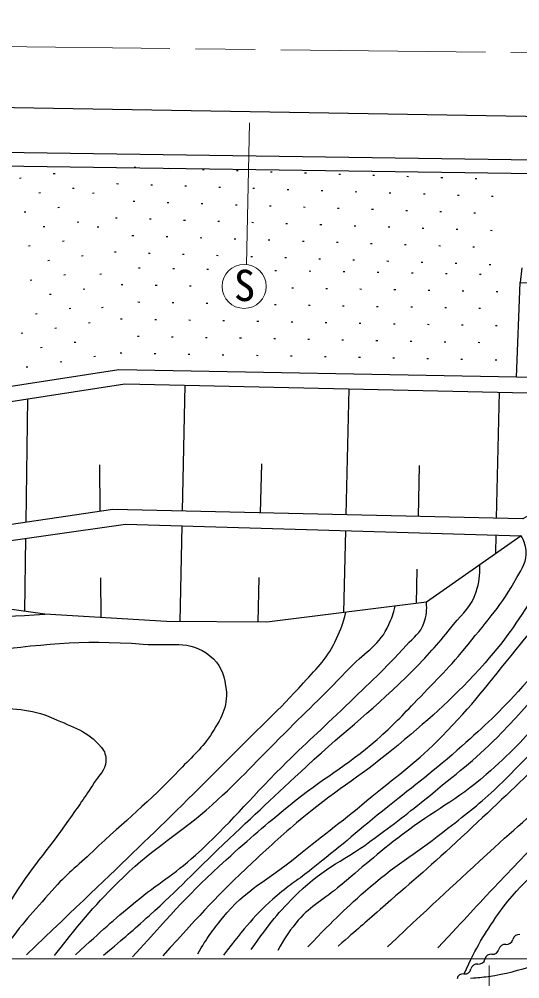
# Model space of a CAD drawing. Units: millimetres, scale not verified. Extents: x 40000 to 680000, y 20000 to 380000.
# Drawn here: x 308814 to 338179, y 232608 to 288856 of the extents above; entities that cross this region are included whole.
import ezdxf
from ezdxf.enums import TextEntityAlignment as Align

# ---------------------------------------------------------------- set-up
doc = ezdxf.new("R2010")
doc.units = ezdxf.units.MM
doc.header["$LTSCALE"] = 1000
doc.linetypes.add('CHAIN', pattern=[18.5, 12, -1.5, 3.5, -1.5])
for name, color, linetype, lineweight in [('M-BGD', 7, 'Continuous', 25), ('M-BGD-HTXT', 7, 'Continuous', 13), ('M-BMK', 2, 'CHAIN', 13)]:
    doc.layers.add(name, color=color, linetype=linetype, lineweight=lineweight)
doc.styles.add('ＭＳ ゴシック', font='')
doc.styles.get('ＭＳ ゴシック').set_extended_font_data('MS Gothic')

msp = doc.modelspace()

# ---------------------------------------------------------------- linework, layer by layer
at = {"layer": 'M-BGD'}
for p, q in [((315564, 280182), (315664, 280179)), ((310817, 279806), (310916, 279819)), ((317563, 280115), (317663, 280112)), ((319562, 280048), (319662, 280045)), ((321560, 279982), (321660, 279978)), ((323559, 279915), (323659, 279911)), ((325558, 279848), (325658, 279845)), ((327557, 279781), (327657, 279778)), ((329556, 279714), (329656, 279711)), ((331555, 279647), (331655, 279644)), ((333554, 279580), (333654, 279577)), ((308834, 279541), (308934, 279554)), ((314531, 279216), (314631, 279213)), ((316530, 279149), (316630, 279146)), ((318529, 279082), (318629, 279079)), ((320528, 279016), (320628, 279012)), ((335553, 279514), (335653, 279510)), ((309958, 278682), (310057, 278696)), ((311941, 278948), (312040, 278961)), ((313121, 278660), (313220, 278673)), ((322526, 278949), (322626, 278945)), ((324525, 278882), (324625, 278878)), ((326524, 278815), (326624, 278812)), ((328523, 278748), (328623, 278745)), ((330522, 278681), (330622, 278678)), ((332521, 278614), (332621, 278611)), ((334520, 278548), (334620, 278544)), ((336519, 278481), (336619, 278477)), ((315497, 278183), (315597, 278180)), ((317496, 278116), (317596, 278113)), ((319495, 278050), (319595, 278046)), ((321494, 277983), (321594, 277979)), ((323492, 277916), (323592, 277912)), ((309100, 277559), (309199, 277572)), ((311082, 277824), (311181, 277837)), ((325491, 277849), (325591, 277846)), ((327490, 277782), (327590, 277779)), ((329489, 277715), (329589, 277712)), ((331488, 277648), (331588, 277645)), ((333487, 277582), (333587, 277578)), ((335486, 277515), (335586, 277511)), ((312206, 276965), (312305, 276979)), ((314464, 277217), (314564, 277214)), ((316463, 277150), (316563, 277147)), ((318462, 277084), (318562, 277080)), ((320461, 277017), (320561, 277013)), ((322460, 276950), (322560, 276946)), ((324459, 276883), (324558, 276880)), ((326457, 276816), (326557, 276813)), ((328456, 276749), (328556, 276746)), ((310224, 276700), (310323, 276713)), ((313387, 276677), (313486, 276691)), ((315430, 276184), (315530, 276181)), ((330455, 276682), (330555, 276679)), ((332454, 276616), (332554, 276612)), ((334453, 276549), (334553, 276545)), ((336452, 276482), (336552, 276478)), ((311347, 275841), (311446, 275855)), ((317429, 276118), (317529, 276114)), ((319428, 276051), (319528, 276047)), ((321427, 275984), (321527, 275980)), ((323426, 275917), (323526, 275914)), ((325425, 275850), (325524, 275847)), ((327423, 275783), (327523, 275780)), ((329422, 275716), (329522, 275713)), ((331421, 275650), (331521, 275646)), ((309365, 275576), (309464, 275589)), ((314397, 275218), (314497, 275215)), ((316396, 275151), (316496, 275148)), ((318395, 275085), (318495, 275081)), ((333420, 275583), (333520, 275579)), ((335419, 275516), (335519, 275512)), ((310489, 274718), (310588, 274731)), ((312471, 274983), (312570, 274996)), ((320394, 275018), (320494, 275014)), ((322393, 274951), (322493, 274948)), ((324392, 274884), (324492, 274881)), ((326391, 274817), (326490, 274814)), ((328389, 274750), (328489, 274747)), ((330388, 274683), (330488, 274680)), ((332387, 274617), (332487, 274613)), ((334386, 274550), (334486, 274546)), ((315819, 274279), (315919, 274277)), ((317818, 274243), (317918, 274241)), ((319818, 274206), (319918, 274205)), ((323817, 274133), (323917, 274132)), ((325817, 274097), (325917, 274095)), ((327817, 274061), (327917, 274059)), ((329816, 274024), (329916, 274022)), ((331816, 273988), (331916, 273986)), ((333816, 273951), (333916, 273949)), ((336385, 274483), (336485, 274480)), ((309457, 273566), (309555, 273582)), ((311433, 273872), (311532, 273887)), ((313544, 273912), (313643, 273925)), ((335815, 273915), (335915, 273913)), ((312574, 273036), (312673, 273052)), ((314801, 273298), (314901, 273296)), ((316800, 273261), (316900, 273259)), ((318800, 273225), (318900, 273223)), ((324799, 273115), (324899, 273114)), ((326799, 273079), (326899, 273077)), ((328798, 273042), (328898, 273041)), ((330798, 273006), (330898, 273004)), ((332798, 272970), (332898, 272968)), ((334797, 272933), (334897, 272931)), ((336797, 272897), (336897, 272895)), ((310598, 272731), (310696, 272746)), ((315782, 272280), (315882, 272278)), ((317782, 272243), (317882, 272241)), ((311739, 271895), (311837, 271911)), ((313647, 271965), (313746, 271980)), ((319782, 272207), (319882, 272205)), ((323781, 272134), (323881, 272132)), ((325781, 272097), (325881, 272095)), ((327780, 272061), (327880, 272059)), ((329780, 272024), (329880, 272023)), ((331780, 271988), (331880, 271986)), ((333779, 271951), (333879, 271950)), ((335779, 271915), (335879, 271913)), ((309762, 271590), (309861, 271605)), ((314764, 271298), (314864, 271296)), ((316764, 271262), (316864, 271260)), ((318764, 271225), (318863, 271223)), ((320763, 271189), (320863, 271187)), ((322763, 271152), (322863, 271150)), ((310903, 270754), (311002, 270770)), ((312880, 271060), (312978, 271075)), ((324763, 271116), (324862, 271114)), ((326762, 271079), (326862, 271077)), ((328762, 271043), (328862, 271041)), ((330762, 271006), (330861, 271004)), ((332761, 270970), (332861, 270968)), ((334761, 270933), (334861, 270932)), ((336761, 270897), (336860, 270895)), ((308927, 270449), (309025, 270464)), ((315746, 270280), (315846, 270278)), ((317745, 270243), (317845, 270242)), ((319745, 270207), (319845, 270205)), ((321745, 270171), (321845, 270169)), ((323744, 270134), (323844, 270132)), ((325744, 270098), (325844, 270096)), ((327744, 270061), (327844, 270059)), ((329743, 270025), (329843, 270023)), ((310068, 269613), (310166, 269629)), ((312044, 269919), (312143, 269934)), ((331743, 269988), (331843, 269986)), ((333743, 269952), (333843, 269950)), ((335742, 269915), (335842, 269914)), ((313185, 269083), (313284, 269099)), ((314728, 269298), (314828, 269297)), ((316727, 269262), (316827, 269260)), ((318727, 269225), (318827, 269224)), ((320727, 269189), (320827, 269187)), ((322726, 269153), (322826, 269151)), ((324726, 269116), (324826, 269114)), ((326726, 269080), (326826, 269078)), ((328725, 269043), (328825, 269041)), ((330725, 269007), (330825, 269005)), ((332725, 268970), (332825, 268968)), ((334724, 268934), (334824, 268932)), ((336724, 268897), (336824, 268895)), ((309232, 268472), (309331, 268488)), ((311209, 268778), (311307, 268793)), ((318393, 260029), (318555, 267399)), ((327997, 259805), (328170, 267189)), ((336819, 259599), (336992, 266996)), ((309225, 259373), (309328, 266598)), ((313568, 260016), (313543, 262737)), ((322977, 259922), (323044, 262791)), ((332230, 259706), (332300, 262689)), ((318250, 253545), (318374, 259166)), ((327864, 254081), (327976, 258884)), ((309151, 254145), (309212, 258432)), ((336771, 257545), (336796, 258625)), ((332111, 254616), (332158, 256616)), ((313625, 253782), (313604, 256102)), ((322827, 253514), (322888, 256138))]:
    msp.add_line(p, q, dxfattribs=at)
for points in [[(74265, 281419), (81868, 282941), (89628, 284319), (97643, 285187), (107497, 285800), (113521, 285902), (128570, 286063), (173599, 285603), (273881, 284263), (373129, 282578), (396256, 281966), (408739, 281276), (448433, 279158), (490552, 276682), (500278, 275992), (507732, 276043), (517483, 276094), (527132, 276707), (535607, 277422), (548523, 279107), (573566, 282646)], [(74696, 279313), (81985, 280839), (88554, 281928), (96246, 282847), (106252, 283528), (173605, 282992), (273699, 281558), (368980, 280183)], [(74860, 278530), (82132, 280052), (88667, 281136), (96321, 282050), (106276, 282727), (173596, 282192), (273687, 280758), (368969, 279383)], [(337991, 267874), (314659, 268299), (293523, 265032), (274710, 269014), (275222, 280736)], [(338297, 274273), (338195, 273422), (358583, 273354), (349903, 267602), (337991, 267874), (338195, 273422)], [(226441, 271816), (256512, 271612), (293525, 264158), (315019, 267476), (349991, 266710)], [(349991, 266710), (346570, 264260), (338350, 259563), (314304, 260125), (298426, 257776), (294189, 259869), (274687, 266557), (268696, 263409), (254691, 266302), (229266, 266302), (226441, 271816)]]:
    msp.add_lwpolyline(points, dxfattribs=at)
msp.add_lwpolyline([(296879, 256676), (315054, 259263), (338249, 258582), (332707, 254691), (323336, 253511), (317459, 253551), (310311, 253982), (303391, 254958)], close=True, dxfattribs=at)
for centre, start, end in [((338125, 234841), 81.5352, 168.7409), ((337307, 234265), 81.5352, 168.7409), ((337414, 234983), 261.5352, 348.7409), ((336488, 233689), 81.5352, 168.7409), ((336595, 234407), 261.5352, 348.7409), ((335669, 233113), 81.5352, 168.7409), ((335777, 233831), 261.5352, 348.7409), ((334851, 232537), 81.5352, 168.7409), ((334958, 233254), 261.5352, 348.7409)]:
    msp.add_arc(centre, 362, start, end, dxfattribs=at)
for points, knots in [([(334905, 232896), (335697, 234573), (336032, 235138), (336946, 236454), (338345, 238466), (339666, 239143), (341326, 240947), (343361, 243159), (344312, 244563), (346301, 246818), (348628, 249456), (350326, 250599), (352427, 253421), (353414, 254746), (353977, 255514), (354639, 257028), (355386, 258735), (356041, 259669), (356239, 261521), (356358, 262633), (356489, 263344), (356069, 264380), (355390, 266053), (354819, 266929), (353720, 268362), (353368, 268822), (353246, 268998), (352785, 269511)], [0, 0, 0, 0, 1, 1, 1, 2, 2, 2, 3, 3, 3, 4, 4, 4, 5, 5, 5, 6, 6, 6, 7, 7, 7, 8, 8, 8, 9, 9, 9, 9]), ([(351485, 268650), (352722, 267396), (353424, 266787), (353907, 265220), (354293, 263971), (354353, 263180), (354180, 261884), (353870, 259567), (352988, 258423), (351933, 256336), (350905, 254302), (349934, 253393), (348564, 251571), (346455, 248767), (345258, 247201), (342948, 244560), (340700, 241991), (339258, 240719), (336924, 238229), (335533, 236746), (335093, 236277), (333376, 234420)], [0, 0, 0, 0, 1, 1, 1, 2, 2, 2, 3, 3, 3, 4, 4, 4, 5, 5, 5, 6, 6, 6, 7, 7, 7, 7]), ([(330415, 234488), (333456, 237325), (334224, 238047), (336685, 240306), (338343, 241826), (339364, 242581), (340940, 244186), (343280, 246568), (344634, 247873), (346760, 250448), (347562, 251420), (348088, 251919), (348734, 253001), (350082, 255257), (350913, 256507), (351865, 258957), (352390, 260307), (352733, 261088), (352852, 262531), (352928, 263451), (352831, 263991), (352580, 264879), (352183, 266288), (351562, 266810), (350486, 267988)], [0, 0, 0, 0, 1, 1, 1, 2, 2, 2, 3, 3, 3, 4, 4, 4, 5, 5, 5, 6, 6, 6, 7, 7, 7, 8, 8, 8, 8]), ([(349991, 266710), (350749, 265728), (351062, 265207), (351389, 264096), (351836, 262577), (351665, 261556), (351185, 260046), (350373, 257498), (349260, 256330), (347747, 254124), (346278, 251982), (345051, 251098), (343254, 249223), (339923, 245748), (337963, 243890), (334439, 240612), (332736, 239027), (331731, 238196), (329980, 236664), (329022, 235825), (328720, 235560), (327522, 234522)], [0, 0, 0, 0, 1, 1, 1, 2, 2, 2, 3, 3, 3, 4, 4, 4, 5, 5, 5, 6, 6, 6, 7, 7, 7, 7]), ([(325752, 234488), (327403, 236198), (327905, 236701), (329402, 237991), (331091, 239448), (332223, 240032), (333963, 241429), (335125, 242362), (335818, 242842), (336890, 243879), (338910, 245836), (339914, 247058), (341825, 249121), (343161, 250563), (344000, 251295), (345228, 252831), (346750, 254732), (347843, 255675), (348904, 257868), (349665, 259439), (350125, 260411), (350164, 262156), (350200, 263777), (349924, 264572), (349301, 266216)], [0, 0, 0, 0, 1, 1, 1, 2, 2, 2, 3, 3, 3, 4, 4, 4, 5, 5, 5, 6, 6, 6, 7, 7, 7, 8, 8, 8, 8]), ([(347818, 265154), (348237, 264169), (348349, 263673), (348426, 262682), (348558, 260979), (347944, 260022), (347201, 258484), (346162, 256335), (345322, 255260), (343927, 253322), (342376, 251167), (341403, 250032), (339639, 248047), (338371, 246620), (337637, 245832), (336201, 244575), (334431, 243024), (333171, 242498), (331300, 241069), (329769, 239900), (328970, 239170), (327488, 237938), (326524, 237136), (325820, 236842), (325038, 235862), (324571, 235277), (324389, 235019), (323983, 234262)], [0, 0, 0, 0, 1, 1, 1, 2, 2, 2, 3, 3, 3, 4, 4, 4, 5, 5, 5, 6, 6, 6, 7, 7, 7, 8, 8, 8, 9, 9, 9, 9]), ([(322428, 234325), (323541, 235916), (323975, 236460), (325174, 237638), (326729, 239164), (327969, 239574), (329712, 240882), (331041, 241879), (331788, 242435), (333070, 243492), (334699, 244834), (335665, 245537), (337132, 247054), (339351, 249350), (340460, 250771), (342373, 253328), (343533, 254878), (344177, 255761), (345130, 257446), (345794, 258619), (345983, 259372), (346423, 260646), (346697, 261438), (347017, 261885), (346968, 262722), (346932, 263341), (346837, 263645), (346570, 264260)], [0, 0, 0, 0, 1, 1, 1, 2, 2, 2, 3, 3, 3, 4, 4, 4, 5, 5, 5, 6, 6, 6, 7, 7, 7, 8, 8, 8, 9, 9, 9, 9]), ([(344808, 263253), (344751, 261423), (344667, 260728), (344273, 259168), (343724, 256988), (343016, 255862), (341800, 253972), (340562, 252047), (339628, 251130), (338079, 249445), (336768, 248019), (335952, 247296), (334505, 246007), (332854, 244537), (331828, 243832), (330115, 242434), (328490, 241107), (327604, 240335), (325962, 239030), (325190, 238416), (324705, 238138), (323954, 237499), (322549, 236303), (322150, 235692), (320789, 233993)], [0, 0, 0, 0, 1, 1, 1, 2, 2, 2, 3, 3, 3, 4, 4, 4, 5, 5, 5, 6, 6, 6, 7, 7, 7, 8, 8, 8, 8]), ([(319296, 234074), (319863, 235065), (320123, 235386), (320743, 236160), (322125, 237884), (323384, 238375), (325100, 239768), (326819, 241162), (327822, 241893), (329525, 243307), (331142, 244651), (332133, 245315), (333609, 246813), (335449, 248680), (336305, 249890), (337966, 251918), (339346, 253603), (340231, 254473), (341403, 256309), (342207, 257567), (342715, 258316), (343003, 259781), (343195, 260755), (343226, 261205), (343172, 262318)], [0, 0, 0, 0, 1, 1, 1, 2, 2, 2, 3, 3, 3, 4, 4, 4, 5, 5, 5, 6, 6, 6, 7, 7, 7, 8, 8, 8, 8]), ([(340970, 261060), (341151, 260255), (341147, 259864), (341085, 259100), (340956, 257496), (340089, 256781), (339225, 255424), (338116, 253683), (337508, 252680), (336139, 251135), (334318, 249080), (333132, 248074), (331034, 246302), (328965, 244556), (327600, 243836), (325520, 242105), (324309, 241097), (323657, 240500), (322502, 239427), (320330, 237410), (319676, 236622), (317238, 233959)], [0, 0, 0, 0, 1, 1, 1, 2, 2, 2, 3, 3, 3, 4, 4, 4, 5, 5, 5, 6, 6, 6, 7, 7, 7, 7]), ([(315468, 233891), (317987, 236664), (318680, 237499), (320959, 239586), (322382, 240889), (323212, 241584), (324703, 242808), (326631, 244391), (327935, 244996), (329808, 246643), (330769, 247487), (331260, 248012), (332145, 248935), (333344, 250184), (334055, 250854), (335141, 252202), (336330, 253679), (337092, 254462), (338000, 256127), (338314, 256703), (338632, 257066), (338544, 257716), (338496, 258070), (338436, 258260), (338249, 258582)], [0, 0, 0, 0, 1, 1, 1, 2, 2, 2, 3, 3, 3, 4, 4, 4, 5, 5, 5, 6, 6, 6, 7, 7, 7, 8, 8, 8, 8]), ([(313759, 233984), (315072, 235085), (315419, 235393), (316458, 236324), (318201, 237887), (319080, 238867), (320780, 240477), (322686, 242281), (323753, 243292), (325682, 245071), (328103, 247305), (329619, 248387), (331944, 250721), (332921, 251702), (333417, 252303), (334293, 253376), (334866, 254079), (335350, 254416), (335620, 255282), (335808, 255884), (335841, 256196), (335827, 256882)], [0, 0, 0, 0, 1, 1, 1, 2, 2, 2, 3, 3, 3, 4, 4, 4, 5, 5, 5, 6, 6, 6, 7, 7, 7, 7]), ([(267363, 254917), (269061, 253666), (269609, 253291), (271148, 252410), (273038, 251329), (274113, 250650), (276219, 250096), (279219, 249307), (281015, 249128), (284115, 249245), (286062, 249319), (287140, 249580), (289051, 249960), (291296, 250406), (292508, 250858), (294735, 251389), (297956, 252159), (299732, 252757), (303005, 253261), (305839, 253698), (306873, 253780), (310311, 253982)], [0, 0, 0, 0, 1, 1, 1, 2, 2, 2, 3, 3, 3, 4, 4, 4, 5, 5, 5, 6, 6, 6, 7, 7, 7, 7]), ([(265842, 254405), (267034, 253102), (267520, 252673), (268748, 251747), (270689, 250282), (272035, 249793), (274330, 248990), (276726, 248152), (278226, 248149), (280763, 248071), (284307, 247962), (286316, 248185), (289816, 248752), (292914, 249253), (294560, 249982), (297645, 250555), (300998, 251178), (302897, 251435), (306290, 251781), (310103, 252169), (312271, 252523), (316092, 252223), (317639, 252102), (318800, 252518), (320006, 251542), (320612, 251053), (320799, 250541), (320925, 249773), (321104, 248681), (320737, 247983), (320142, 247050), (319535, 246096), (319014, 245692), (318236, 244871), (316353, 242886), (315114, 241959), (313131, 240072), (312197, 239185), (311595, 238763), (310748, 237792), (309631, 236510), (308932, 235839), (307991, 234423), (307857, 234219), (307803, 234151), (307653, 233898)], [0, 0, 0, 0, 1, 1, 1, 2, 2, 2, 3, 3, 3, 4, 4, 4, 5, 5, 5, 6, 6, 6, 7, 7, 7, 8, 8, 8, 9, 9, 9, 10, 10, 10, 11, 11, 11, 12, 12, 12, 13, 13, 13, 14, 14, 14, 15, 15, 15, 15]), ([(310890, 233969), (312643, 236197), (313216, 236900), (314926, 238571), (316802, 240403), (318182, 241057), (320134, 242808), (321865, 244362), (322720, 245355), (324371, 246994), (325892, 248505), (326766, 249329), (328251, 250875), (329161, 251821), (329974, 252172), (330498, 253376), (330676, 253786), (330767, 253973), (330866, 254459)], [0, 0, 0, 0, 1, 1, 1, 2, 2, 2, 3, 3, 3, 4, 4, 4, 5, 5, 5, 6, 6, 6, 6]), ([(312125, 234014), (313775, 235534), (314228, 235956), (315641, 237124), (316977, 238229), (317861, 238683), (319147, 239847), (321244, 241746), (322208, 243029), (324218, 245020), (325654, 246443), (326510, 247187), (327962, 248594), (329379, 249968), (330216, 250700), (331536, 252168), (331966, 252646), (332346, 252853), (332557, 253461), (332715, 253918), (332731, 254174), (332707, 254691)], [0, 0, 0, 0, 1, 1, 1, 2, 2, 2, 3, 3, 3, 4, 4, 4, 5, 5, 5, 6, 6, 6, 7, 7, 7, 7]), ([(263824, 253726), (264828, 252339), (265281, 251813), (266459, 250845), (268012, 249569), (269158, 249196), (271054, 248530), (274391, 247358), (276451, 247298), (279972, 246965), (283890, 246593), (286125, 246863), (290046, 247203), (294556, 247594), (297012, 248515), (301533, 248735), (303625, 248836), (304815, 248839), (306894, 248581), (308443, 248389), (309401, 248505), (310825, 247867), (311987, 247346), (312804, 247169), (313622, 246193), (313843, 245929), (313913, 245698), (313894, 245354), (313863, 244799), (313510, 244575), (313213, 244106), (312657, 243227), (312312, 242756), (311716, 241905), (310414, 240049), (309504, 239132), (308323, 237196), (307558, 235941), (307296, 235486), (306493, 233908)], [0, 0, 0, 0, 1, 1, 1, 2, 2, 2, 3, 3, 3, 4, 4, 4, 5, 5, 5, 6, 6, 6, 7, 7, 7, 8, 8, 8, 9, 9, 9, 10, 10, 10, 11, 11, 11, 12, 12, 12, 13, 13, 13, 13]), ([(309236, 234009), (315170, 239688), (316734, 241127), (321410, 245820), (323012, 247429), (323967, 248276), (325494, 249956), (326347, 250894), (326915, 251402), (327434, 252559), (327695, 253140), (327801, 253390), (327976, 254095)], [0, 0, 0, 0, 1, 1, 1, 2, 2, 2, 3, 3, 3, 4, 4, 4, 4]), ([(335286, 232644), (335778, 232674), (335924, 232697), (336330, 232749), (337430, 232891), (338021, 233119), (339098, 233385), (340940, 233840), (341942, 234206), (343761, 234746), (348341, 236107), (350947, 236745), (355470, 238286), (358216, 239222), (359681, 239960), (362447, 240839), (365296, 241744), (366933, 242140), (369867, 242711), (372541, 243230), (374068, 243362), (376776, 243664), (379389, 243954), (380260, 244017), (383481, 244242)], [0, 0, 0, 0, 1, 1, 1, 2, 2, 2, 3, 3, 3, 4, 4, 4, 5, 5, 5, 6, 6, 6, 7, 7, 7, 8, 8, 8, 8])]:
    msp.add_open_spline(points, degree=3, knots=knots, dxfattribs=at)
at = {"layer": 'M-BGD-HTXT'}
for p, q in [((322147, 274475), (322322, 282786)), ((84057, 233769), (368701, 233769)), ((336374, 228434), (336388, 233391))]:
    msp.add_line(p, q, dxfattribs=at)
msp.add_circle((322013, 273192), 1290, dxfattribs=at)
at = {"layer": 'M-BMK'}
msp.add_line((373156, 286472), (173654, 288856), dxfattribs=at)

# ---------------------------------------------------------------- texts
at = {"layer": 'M-BGD-HTXT', "style": 'ＭＳ ゴシック'}
msp.add_text('S', height=1833, dxfattribs=at).set_placement((322032, 271785), align=Align.BOTTOM_CENTER)

doc.saveas('drawing.dxf')
